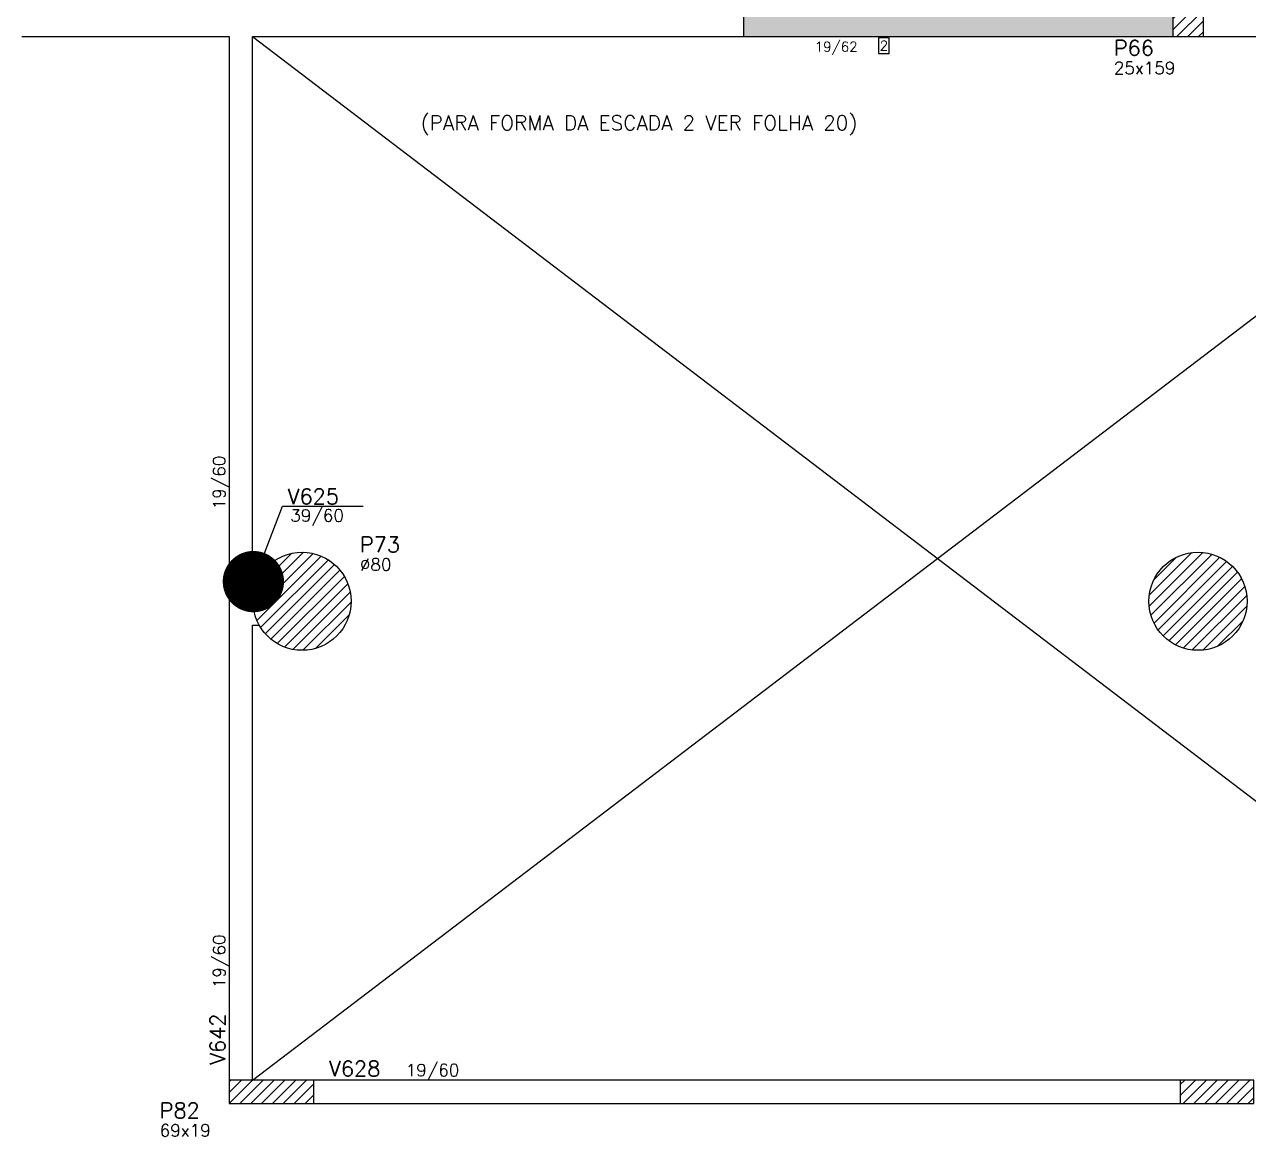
# Model space of a CAD drawing. Extents: x 1860 to 8661, y -614 to 3837.
# Drawn here: x 5329 to 6327, y 534 to 1441 of the extents above; entities that cross this region are included whole.
import ezdxf
from ezdxf import colors
from ezdxf.entities.mleader import LeaderData, LeaderLine
from ezdxf.enums import TextEntityAlignment as Align
from ezdxf.math import Vec2, Vec3

# ---------------------------------------------------------------- set-up
doc = ezdxf.new("R2010")
doc.units = 0
for name, color, linetype in [('F-AUX-RED', 1, 'Continuous'), ('F-DESNIVEL-1', 254, 'Continuous'), ('F-LAJES-DIM', 2, 'Continuous'), ('F-PILARES-DIM', 172, 'Continuous'), ('F-PILARES-HACH', 174, 'Continuous'), ('F-PILARES-NOME', 170, 'Continuous'), ('F-PILARES-S', 170, 'Continuous'), ('F-TEXTO', 6, 'Continuous'), ('F-VIGAS', 3, 'Continuous'), ('F-VIGAS-DIM', 2, 'Continuous'), ('F-VIGAS-NOME', 4, 'Continuous'), ('F-VÃO', 1, 'Continuous')]:
    doc.layers.add(name, color=color, linetype=linetype)
doc.styles.add('CP-TEXTO', font='romans.shx')
doc.styles.add('MCP', font='romans.shx')
doc.styles.get("Standard").update_dxf_attribs({"font": 'arial.ttf'})
pattern_1 = [(45, (4050.8626, 11455.262), (-4.4194174, 4.4194174), [])]

# ---------------------------------------------------------------- blocks, each defined once
blk = doc.blocks.new('*U177')
at = {"layer": 'F-LAJES-DIM', "color": 1}
blk.add_lwpolyline([(0, 0), (11, 0), (11, 16), (0, 16)], close=True, dxfattribs=at)
at = {"layer": 'F-LAJES-DIM', "style": 'MCP'}
blk.add_attdef('DIM', text='', height=10, dxfattribs=at).set_placement((5.5, 8), align=Align.MIDDLE_CENTER)
blk = doc.blocks.new('_Dot')
at = {"color": 0, "linetype": 'ByBlock', "lineweight": -2}
blk.add_line((-0.5, 0), (-1, 0), dxfattribs=at)
at = {"color": 0, "linetype": 'ByBlock', "const_width": 0.5}
blk.add_lwpolyline([(-0.25, 0, 1), (0.25, 0, 1)], format="xyb", close=True, dxfattribs=at)

msp = doc.modelspace()

# ---------------------------------------------------------------- hatches: boundary and pattern name
at = {"layer": 'F-DESNIVEL-1', "linetype": 'Continuous'}
h = msp.add_hatch(color=256, dxfattribs=at)
h.dxf.hatch_style = 1
h.paths.add_polyline_path([(6265.36, 1450.26), (6205.36, 1450.26), (6205.36, 1709.76), (6191.36, 1709.76), (6191.36, 1450.26), (5915.36, 1450.26), (5915.36, 1431.26), (6198.36, 1431.26), (6265.36, 1431.26)])
h = msp.add_hatch(color=256, dxfattribs=at)
h.dxf.hatch_style = 1
h.paths.add_polyline_path([(6265.36, 1450.26), (6205.36, 1450.26), (6205.36, 1709.76), (6191.36, 1709.76), (6191.36, 1450.26), (5915.36, 1450.26), (5915.36, 1431.26), (6198.36, 1431.26), (6265.36, 1431.26)])
at = {"layer": 'F-PILARES-HACH', "linetype": 'Continuous'}
h = msp.add_hatch(dxfattribs=at)
h.set_pattern_fill('ANSI31', color=256, scale=50, style=0)
h.set_pattern_definition(pattern_1)
h.paths.add_polyline_path([(6265.36, 1431.26), (6290.36, 1431.26), (6290.36, 1590.26), (6265.36, 1590.26)], flags=16)
h = msp.add_hatch(dxfattribs=at)
h.set_pattern_fill('ANSI31', color=256, scale=50)
h.set_pattern_definition(pattern_1)
edge = h.paths.add_edge_path()
edge.add_arc((5555.36, 970.76), 40, 0, 360)
h = msp.add_hatch(dxfattribs=at)
h.set_pattern_fill('ANSI31', color=256, scale=50)
h.set_pattern_definition(pattern_1)
edge = h.paths.add_edge_path()
edge.add_arc((6285.86, 970.76), 40, 0, 360)
h = msp.add_hatch(dxfattribs=at)
h.set_pattern_fill('ANSI31', color=256, scale=50, style=0)
h.set_pattern_definition(pattern_1)
h.paths.add_polyline_path([(5495.86, 561.26), (5564.86, 561.26), (5564.86, 580.26), (5495.86, 580.26)], flags=16)
h = msp.add_hatch(dxfattribs=at)
h.set_pattern_fill('ANSI31', color=256, scale=50, style=0)
h.set_pattern_definition(pattern_1)
h.paths.add_polyline_path([(6271.36, 561.26), (6331.36, 561.26), (6331.36, 580.26), (6271.36, 580.26)], flags=16)

# ---------------------------------------------------------------- linework, layer by layer
at = {"layer": 'F-PILARES-S', "linetype": 'Continuous'}
for points in [[(6265.36, 1431.26), (6290.36, 1431.26), (6290.36, 1590.26), (6265.36, 1590.26), (6265.36, 1431.26)], [(5495.86, 561.26), (5564.86, 561.26), (5564.86, 580.26), (5495.86, 580.26), (5495.86, 561.26)], [(6271.36, 561.26), (6331.36, 561.26), (6331.36, 580.26), (6271.36, 580.26), (6271.36, 561.26)]]:
    msp.add_lwpolyline(points, dxfattribs=at)
for centre in [(5555.36, 970.76), (6285.86, 970.76)]:
    msp.add_circle(centre, 40, dxfattribs=at)
at = {"layer": 'F-VIGAS'}
for points in [[(5915.36, 1450.26), (5915.36, 1431.26)], [(5326.86, 1431.26), (5495.86, 1431.26)], [(5495.86, 1431.26), (5495.86, 970.76)], [(5514.86, 1431.26), (5555.36, 1431.26)], [(5514.86, 990.26), (5514.86, 1431.26)], [(5555.36, 1431.26), (6198.36, 1431.26)], [(6198.36, 1431.26), (6265.36, 1431.26)], [(6290.36, 1431.26), (6631.86, 1431.26)], [(5520.44, 990.26), (5514.86, 990.26)], [(5495.86, 970.76), (5495.86, 580.26)], [(5514.86, 580.26), (5514.86, 951.26)], [(5514.86, 951.26), (5520.44, 951.26)], [(6271.36, 580.26), (5564.86, 580.26)], [(5564.86, 561.26), (6271.36, 561.26)]]:
    msp.add_lwpolyline(points, dxfattribs=at)
at = {"layer": 'F-VÃO'}
for p, q in [((5514.86, 580.26), (6631.86, 1431.26)), ((5514.86, 1431.26), (6631.86, 580.26))]:
    msp.add_line(p, q, dxfattribs=at)

# ---------------------------------------------------------------- block references
at = {"layer": 'F-LAJES-DIM', "linetype": 'Continuous', "xscale": 0.8, "yscale": 0.8, "zscale": 0.8}
msp.add_blockref('*U177', (6025.36, 1417.48), dxfattribs=at).add_auto_attribs({'DIM': '2'})

# ---------------------------------------------------------------- texts
at = {"layer": 'F-PILARES-DIM', "linetype": 'Continuous', "style": 'MCP'}
for s, p in [('25x159', (6217.24, 1400.75)), ('%%c80', (5602.51, 995.75)), ('69x19', (5439.27, 534.25))]:
    msp.add_text(s, height=10, dxfattribs=at).set_placement(p)
at = {"layer": 'F-PILARES-NOME', "linetype": 'Continuous', "style": 'MCP'}
for s, p in [('P66', (6217.24, 1415.75)), ('P73', (5602.51, 1010.75)), ('P82', (5439.27, 549.25))]:
    msp.add_text(s, height=12.5, dxfattribs=at).set_placement(p)
at = {"layer": 'F-TEXTO', "color": 3, "insert": (5513.78, 1366.89), "char_height": 12, "width": 687.5204, "attachment_point": 1, "style": 'CP-TEXTO'}
msp.add_mtext('\\pi138.33165;(PARA FORMA DA ESCADA 2 VER FOLHA 20)', dxfattribs=at)
at = {"layer": 'F-VIGAS-DIM', "linetype": 'Continuous', "style": 'MCP'}
for s, height, p in [('19/62', 8, (5973.35, 1419)), ('39/60', 10, (5545.76, 1035.74)), ('19/60', 10, (5639.86, 583.39))]:
    msp.add_text(s, height=height, dxfattribs=at).set_placement(p)
for p in [(5492.74, 1045.76), (5492.74, 655.26)]:
    msp.add_text('19/60', height=10, rotation=90, dxfattribs=at).set_placement(p)
at = {"layer": 'F-VIGAS-NOME', "linetype": 'Continuous', "style": 'MCP'}
for s, p in [('V625', (5543.65, 1050.04)), ('V628', (5577.36, 583.39))]:
    msp.add_text(s, height=12.5, dxfattribs=at).set_placement(p)
msp.add_text('V642', height=12.5, rotation=90, dxfattribs=at).set_placement((5492.74, 592.76))

# ---------------------------------------------------------------- leaders
at = {"layer": 'F-AUX-RED', "linetype": 'Continuous'}
ml = msp.add_multileader_mtext('Standard', dxfattribs=at)
ml.set_content('', color=256)
ml.set_leader_properties()
ml.set_arrow_properties(name='DOT')
ml.build(insert=Vec2(0, 0))
ml.multileader.update_dxf_attribs({"text_right_attachment_type": 6, "text_top_attachment_type": 0, "text_bottom_attachment_type": 0, "dogleg_length": 0.36, "arrow_head_size": 50})
ctx = ml.context
ctx.base_point, ctx.char_height, ctx.arrow_head_size, ctx.landing_gap_size, ctx.plane_origin = Vec3(5605.16, 1048.25), 0.18, 50, 0.09, Vec3(5515.66, 986.81)
ctx.right_attachment = 6
notes = []
notes.append((ctx, [(0, (1, 1, 0), (5539.42, 1048.25), (1, 0), 65.74, [(0, [(5515.66, 986.81)], 256, [])])]))
ctx.mtext.insert, ctx.mtext.flow_direction = Vec3(5605.25, 1048.34), 5
for ctx, leaders in notes:
    for number, flags, end, landing, length, lines in leaders:
        leader = LeaderData()
        leader.index, (leader.has_last_leader_line, leader.has_dogleg_vector, leader.attachment_direction) = number, flags
        leader.last_leader_point, leader.dogleg_vector, leader.dogleg_length = Vec3(end), Vec3(landing), length
        for number, points, colour, breaks in lines:
            line = LeaderLine()
            line.index, line.vertices, line.color, line.breaks = number, Vec3.list(points), colors.encode_raw_color(colour), breaks
            leader.lines.append(line)
        ctx.leaders.append(leader)

doc.saveas('drawing.dxf')
